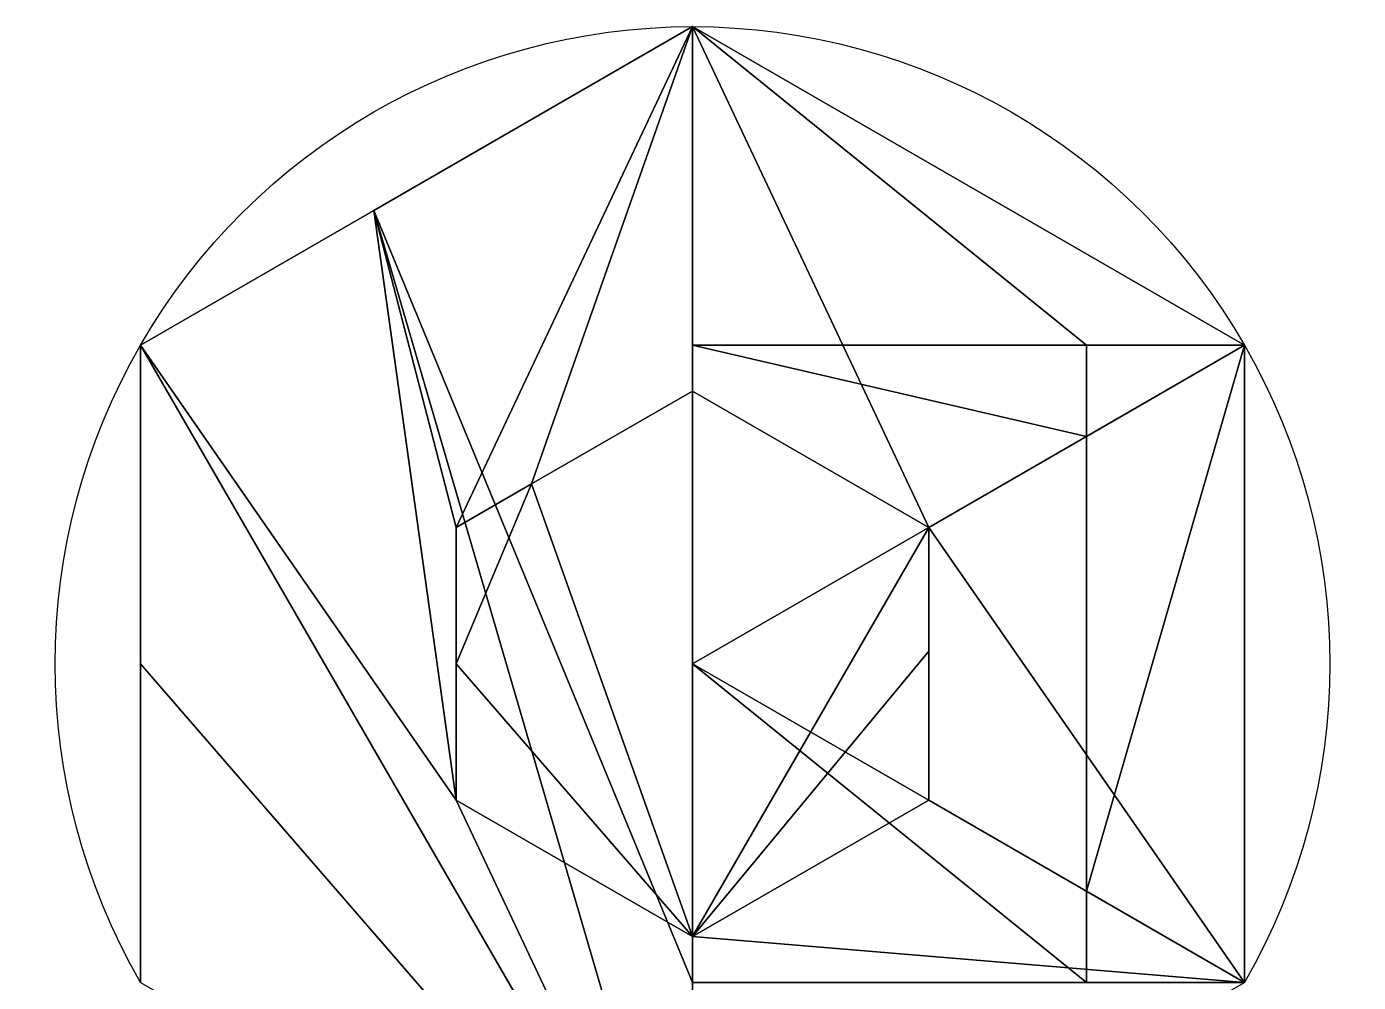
# Model space of a CAD drawing. Extents: x -1.04 to 1.04, y -1.51 to 1.
# Drawn here: x -1.045 to 1.045, y -0.5 to 1 of the extents above; entities that cross this region are included whole.
import ezdxf

# ---------------------------------------------------------------- set-up
doc = ezdxf.new("R2010")
doc.units = 0
doc.layers.get('0').update_dxf_attribs({"color": 13, "linetype": 'CONTINUOUS'})

msp = doc.modelspace()

# ---------------------------------------------------------------- linework, layer by layer
for p, q in [((0, 0.5, 1), (0, 1, 1)), ((0, 1, 1), (0, 1, 0.5)), ((-0.866, 0.5, 1), (-0.866, 0.5, 0.5)), ((0.618, 0.5, 1), (0, 0.5, 1)), ((0, 0.5, 1), (0, 0, 1)), ((0.618, 0.5, 0.95), (0, 0.5, 0.95)), ((0, 0.5, 0.95), (0, 0, 0.95)), ((0, 0.5, 1), (0, 0.5, 0.95)), ((0.618, 0.3568, 1), (0.618, 0.5, 1)), ((0.618, 0.3568, 0.95), (0.618, 0.5, 0.95)), ((0.618, 0.5, 1), (0.618, 0.5, 0.95)), ((0.866, 0.5, 1), (0.866, 0.5, 0.5)), ((0, 0.4281, 0.5), (-0.2524, 0.2824, 0.5)), ((0, 0.4281, 0.5), (0, 0.4281)), ((0.618, 0.3568, 0.95), (0, 0, 0.95)), ((0.618, 0.3568, 0.98), (0, 0, 0.98)), ((0.618, -0.3568, 1), (0.618, 0.3568, 1)), ((0.618, -0.3568, 0.98), (0.618, 0.3568, 0.98)), ((0.618, 0.3568, 1), (0.618, 0.3568, 0.98)), ((0.618, 0.3568, 0.98), (0.618, 0.3568, 0.95)), ((-0.2524, 0.2824, 0.5), (-0.3708, 0.2141, 0.5)), ((-0.2524, 0.2824, 0.5), (-0.2524, 0.2824)), ((-0.3708, 0.2141, 0.5), (-0.3708, 0.2141)), ((0.3708, 0.2141, 0.5), (0.3708, 0.2141)), ((-0.3708, 0, 0.5), (-0.3708, 0)), ((0, 0, 1), (0, -0.5, 1)), ((0, 0, 0.95), (0, -0.5, 0.95)), ((0, 0, 0.95), (0.618, -0.3568, 0.95)), ((0, 0, 0.98), (0.618, -0.3568, 0.98)), ((0, 0, 1), (0, 0, 0.98)), ((0, 0, 0.98), (0, 0, 0.95)), ((-0.3708, -0.2141, 0.5), (-0.3708, -0.2141)), ((0.3708, -0.2141, 0.5), (0.3708, -0.2141)), ((0.618, -0.5, 1), (0.618, -0.3568, 1)), ((0.618, -0.5, 0.95), (0.618, -0.3568, 0.95)), ((0.618, -0.3568, 1), (0.618, -0.3568, 0.98)), ((0.618, -0.3568, 0.98), (0.618, -0.3568, 0.95)), ((0, -0.4281, 0.5), (0, -0.4281)), ((0, -0.5, 1), (0.618, -0.5, 1)), ((0, -0.5, 1), (0, -1, 1)), ((0, -0.5, 0.95), (0.618, -0.5, 0.95)), ((0, -0.5, 1), (0, -0.5, 0.95)), ((0.618, -0.5, 1), (0.618, -0.5, 0.95))]:
    msp.add_line(p, q)
for points in [[(0, 0.4281, 0), (-0.2524, 0.2824, 0), (-0.3708, 0.2141, 0)], [(-0.3708, 0.2141, 0.5), (-0.3708, 0, 0.5), (-0.3708, -0.2141, 0.5), (0, -0.4281, 0.5), (0.3708, -0.2141, 0.5), (0.3708, 0.2141, 0.5), (0, 0.4281, 0.5)], [(0.3708, 0.2141, 0), (0, 0.4281, 0)], [(-0.3708, 0.2141, 0), (-0.3708, 0, 0), (-0.3708, -0.2141, 0)], [(0.3708, 0.02, 0), (0.3708, 0.2141, 0)], [(0.3708, -0.2141, 0), (0.3708, 0.02, 0)], [(-0.3708, -0.2141, 0), (0, -0.4281, 0), (0.3708, -0.2141, 0)]]:
    msp.add_polyline3d(points)
at = {"extrusion": (-1.4231e-16, -1.54468e-16, -1)}
for centre, start, end in [((0, 0, -1), 30, 90), ((0, 0, -0.5), 30, 90), ((0, 0, -1), 90, 150), ((0, 0, -0.5), 90, 150), ((0, 0, -1), 330, 30), ((0, 0, -0.5), 330, 30), ((0, 0, -1), 150, 210), ((0, 0, -0.5), 150, 210)]:
    msp.add_arc(centre, 1, start, end, dxfattribs=at)

# ---------------------------------------------------------------- meshes
mesh = msp.add_polyface()
corners = [(0, -1, 1), (-0.866, 0, 1), (-0.866, -0.5, 1), (-0.866, 0.5, 1), (-0.5, 0.7113, 1), (0, -0.5, 1), (0, 1, 1), (0, 0.5, 1), (0, 0, 1)]
mesh.append_faces([[corners[k] for k in face] for face in [(0, 1, 2), (7, 5, 8)]], dxfattribs={"vtx0": -1})
mesh.append_faces([[corners[k] for k in face] for face in [(1, 0, 3), (3, 0, 4), (4, 5, 6), (6, 5, 7)]], dxfattribs={"vtx0": -1, "vtx1": -1})
mesh.append_faces([[corners[k] for k in face] for face in [(4, 0, 5)]], dxfattribs={"vtx0": -1, "vtx2": -1})
mesh = msp.add_polyface()
corners = [(-0.3708, 0, 0.5), (-0.3708, 0.2141, 0.5), (-0.3708, -0.2141, 0.5), (0, -1, 0.5), (-0.866, 0, 0.5), (-0.866, -0.5, 0.5), (-0.866, 0.5, 0.5), (-0.5, 0.7113, 0.5), (0, -0.4281, 0.5), (0.866, -0.5, 0.5), (0.3708, -0.2141, 0.5), (0.3708, 0.2141, 0.5), (0, 1, 0.5), (-0.2524, 0.2824, 0.5), (0, 0.4281, 0.5), (0.866, 0.5, 0.5)]
mesh.append_faces([[corners[k] for k in face] for face in [(3, 4, 5)]], dxfattribs={"vtx0": -1})
mesh.append_faces([[corners[k] for k in face] for face in [(4, 3, 6), (6, 2, 7), (2, 3, 8), (8, 9, 10), (10, 9, 11), (7, 1, 12), (12, 11, 15), (15, 11, 9)]], dxfattribs={"vtx0": -1, "vtx1": -1})
mesh.append_faces([[corners[k] for k in face] for face in [(6, 3, 2), (1, 7, 2)]], dxfattribs={"vtx0": -1, "vtx1": -1, "vtx2": -1})
mesh.append_faces([[corners[k] for k in face] for face in [(8, 3, 9), (12, 1, 13), (12, 13, 14), (12, 14, 11)]], dxfattribs={"vtx0": -1, "vtx2": -1})
mesh.append_faces([[corners[k] for k in face] for face in [(0, 1, 2)]], dxfattribs={"vtx1": -1})
mesh = msp.add_polyface()
corners = [(-0.866, 0.5, 1), (-0.5, 0.7113, 0.5), (-0.866, 0.5, 0.5), (0, 1, 0.5), (0, 1, 1), (-0.5, 0.7113, 1)]
mesh.append_faces([[corners[k] for k in face] for face in [(0, 1, 2), (4, 0, 5)]], dxfattribs={"vtx0": -1})
mesh.append_faces([[corners[k] for k in face] for face in [(1, 0, 3), (3, 0, 4)]], dxfattribs={"vtx0": -1, "vtx1": -1})
mesh = msp.add_polyface()
corners = [(0.866, -0.5, 1), (0, -0.5, 1), (0, -1, 1), (0.618, -0.5, 1), (0.618, -0.3568, 1), (0.618, 0.5, 1), (0, 1, 1), (0, 0.5, 1), (0.866, 0.5, 1), (0.618, 0.3568, 1)]
mesh.append_faces([[corners[k] for k in face] for face in [(0, 1, 2), (5, 6, 7)]], dxfattribs={"vtx0": -1})
mesh.append_faces([[corners[k] for k in face] for face in [(1, 0, 3), (3, 0, 4), (6, 5, 8), (8, 4, 0)]], dxfattribs={"vtx0": -1, "vtx1": -1})
mesh.append_faces([[corners[k] for k in face] for face in [(8, 5, 9), (8, 9, 4)]], dxfattribs={"vtx0": -1, "vtx2": -1})
mesh = msp.add_polyface()
corners = [(0, 1, 1), (0.866, 0.5, 0.5), (0, 1, 0.5), (0.866, 0.5, 1)]
mesh.append_faces([[corners[k] for k in face] for face in [(0, 1, 2), (1, 0, 3)]], dxfattribs={"vtx0": -1})
mesh = msp.add_polyface()
corners = [(-0.866, 0, 1), (-0.866, -0.5, 0.5), (-0.866, -0.5, 1), (-0.866, 0, 0.5), (-0.866, 0.5, 0.5), (-0.866, 0.5, 1)]
mesh.append_faces([[corners[k] for k in face] for face in [(0, 1, 2), (4, 0, 5)]], dxfattribs={"vtx0": -1})
mesh.append_faces([[corners[k] for k in face] for face in [(1, 0, 3), (3, 0, 4)]], dxfattribs={"vtx0": -1, "vtx1": -1})
mesh = msp.add_polyface()
corners = [(0.618, 0.3568, 0.95), (0, 0.5, 0.95), (0, 0, 0.95), (0.618, 0.5, 0.95)]
mesh.append_faces([[corners[k] for k in face] for face in [(0, 1, 2), (1, 0, 3)]], dxfattribs={"vtx0": -1})
mesh = msp.add_polyface()
corners = [(0.618, 0.5, 1), (0, 0.5, 0.95), (0.618, 0.5, 0.95), (0, 0.5, 1)]
mesh.append_faces([[corners[k] for k in face] for face in [(0, 1, 2), (1, 0, 3)]], dxfattribs={"vtx0": -1})
mesh = msp.add_polyface()
corners = [(0, 0.5, 0.95), (0, 0, 0.98), (0, 0, 0.95), (0, 0, 1), (0, 0.5, 1)]
mesh.append_faces([[corners[k] for k in face] for face in [(0, 1, 2), (3, 0, 4)]], dxfattribs={"vtx0": -1})
mesh.append_faces([[corners[k] for k in face] for face in [(1, 0, 3)]], dxfattribs={"vtx0": -1, "vtx1": -1})
mesh = msp.add_polyface()
corners = [(0.618, 0.5, 1), (0.618, 0.3568, 0.98), (0.618, 0.3568, 1), (0.618, 0.3568, 0.95), (0.618, 0.5, 0.95)]
mesh.append_faces([[corners[k] for k in face] for face in [(0, 1, 2), (3, 0, 4)]], dxfattribs={"vtx0": -1})
mesh.append_faces([[corners[k] for k in face] for face in [(1, 0, 3)]], dxfattribs={"vtx0": -1, "vtx1": -1})
mesh = msp.add_polyface()
corners = [(0.866, 0.5, 0.5), (0.866, -0.5, 1), (0.866, -0.5, 0.5), (0.866, 0.5, 1)]
mesh.append_faces([[corners[k] for k in face] for face in [(0, 1, 2), (1, 0, 3)]], dxfattribs={"vtx0": -1})
mesh = msp.add_polyface()
corners = [(-0.2524, 0.2824), (-0.3708, 0), (-0.3708, 0.2141), (0, -0.4281), (-0.3708, -0.2141), (0, 0.4281), (0.3708, 0.2141), (0.3708, 0.02), (0.3708, -0.2141)]
mesh.append_faces([[corners[k] for k in face] for face in [(0, 1, 2), (1, 3, 4)]], dxfattribs={"vtx0": -1})
mesh.append_faces([[corners[k] for k in face] for face in [(3, 1, 0)]], dxfattribs={"vtx0": -1, "vtx1": -1, "vtx2": -1})
mesh.append_faces([[corners[k] for k in face] for face in [(3, 0, 5), (3, 5, 6), (3, 6, 7)]], dxfattribs={"vtx0": -1, "vtx2": -1})
mesh.append_faces([[corners[k] for k in face] for face in [(8, 3, 7)]], dxfattribs={"vtx1": -1})
mesh = msp.add_polyface()
corners = [(0, -0.4281, 0.5), (-0.3708, 0, 0.5), (-0.3708, -0.2141, 0.5), (-0.2524, 0.2824, 0.5), (0, 0.4281, 0.5), (0.3708, 0.2141, 0.5), (0.3708, -0.2141, 0.5), (-0.3708, 0.2141, 0.5)]
mesh.append_faces([[corners[k] for k in face] for face in [(0, 1, 2), (5, 0, 6)]], dxfattribs={"vtx0": -1})
mesh.append_faces([[corners[k] for k in face] for face in [(3, 0, 4), (4, 0, 5)]], dxfattribs={"vtx0": -1, "vtx1": -1})
mesh.append_faces([[corners[k] for k in face] for face in [(1, 0, 3)]], dxfattribs={"vtx0": -1, "vtx1": -1, "vtx2": -1})
mesh.append_faces([[corners[k] for k in face] for face in [(3, 7, 1)]], dxfattribs={"vtx2": -1})
mesh = msp.add_polyface()
corners = [(-0.2524, 0.2824), (0, 0.4281, 0.5), (0, 0.4281), (-0.2524, 0.2824, 0.5)]
mesh.append_faces([[corners[k] for k in face] for face in [(0, 1, 2), (1, 0, 3)]], dxfattribs={"vtx0": -1})
mesh = msp.add_polyface()
corners = [(0, 0.4281), (0.3708, 0.2141, 0.5), (0.3708, 0.2141), (0, 0.4281, 0.5)]
mesh.append_faces([[corners[k] for k in face] for face in [(0, 1, 2), (1, 0, 3)]], dxfattribs={"vtx0": -1})
mesh = msp.add_polyface()
corners = [(0, 0, 0.98), (0.618, 0.3568, 0.95), (0, 0, 0.95), (0.618, 0.3568, 0.98)]
mesh.append_faces([[corners[k] for k in face] for face in [(0, 1, 2), (1, 0, 3)]], dxfattribs={"vtx0": -1})
mesh = msp.add_polyface()
corners = [(0.618, -0.3568, 0.98), (0.618, 0.3568, 0.98), (0, 0, 0.98)]
mesh.append_faces([[corners[k] for k in face] for face in [(0, 1, 2)]])
mesh = msp.add_polyface()
corners = [(0.618, 0.3568, 1), (0.618, -0.3568, 0.98), (0.618, -0.3568, 1), (0.618, 0.3568, 0.98)]
mesh.append_faces([[corners[k] for k in face] for face in [(0, 1, 2), (1, 0, 3)]], dxfattribs={"vtx0": -1})
mesh = msp.add_polyface()
corners = [(-0.3708, 0.2141), (-0.2524, 0.2824, 0.5), (-0.2524, 0.2824), (-0.3708, 0.2141, 0.5)]
mesh.append_faces([[corners[k] for k in face] for face in [(0, 1, 2), (1, 0, 3)]], dxfattribs={"vtx0": -1})
mesh = msp.add_polyface()
corners = [(-0.3708, 0.2141, 0.5), (-0.3708, 0), (-0.3708, 0, 0.5), (-0.3708, 0.2141)]
mesh.append_faces([[corners[k] for k in face] for face in [(0, 1, 2), (1, 0, 3)]], dxfattribs={"vtx0": -1})
mesh = msp.add_polyface()
corners = [(0.3708, -0.2141), (0.3708, 0.2141, 0.5), (0.3708, -0.2141, 0.5), (0.3708, 0.02), (0.3708, 0.2141)]
mesh.append_faces([[corners[k] for k in face] for face in [(0, 1, 2), (1, 3, 4)]], dxfattribs={"vtx0": -1})
mesh.append_faces([[corners[k] for k in face] for face in [(1, 0, 3)]], dxfattribs={"vtx0": -1, "vtx2": -1})
mesh = msp.add_polyface()
corners = [(-0.3708, 0, 0.5), (-0.3708, -0.2141), (-0.3708, -0.2141, 0.5), (-0.3708, 0)]
mesh.append_faces([[corners[k] for k in face] for face in [(0, 1, 2), (1, 0, 3)]], dxfattribs={"vtx0": -1})
mesh = msp.add_polyface()
corners = [(0.618, -0.5, 0.95), (0, 0, 0.95), (0, -0.5, 0.95), (0.618, -0.3568, 0.95)]
mesh.append_faces([[corners[k] for k in face] for face in [(0, 1, 2), (1, 0, 3)]], dxfattribs={"vtx0": -1})
mesh = msp.add_polyface()
corners = [(0.618, -0.3568, 0.98), (0, 0, 0.95), (0.618, -0.3568, 0.95), (0, 0, 0.98)]
mesh.append_faces([[corners[k] for k in face] for face in [(0, 1, 2), (1, 0, 3)]], dxfattribs={"vtx0": -1})
mesh = msp.add_polyface()
corners = [(0, -0.5, 0.95), (0, 0, 1), (0, -0.5, 1), (0, 0, 0.95), (0, 0, 0.98)]
mesh.append_faces([[corners[k] for k in face] for face in [(0, 1, 2), (1, 3, 4)]], dxfattribs={"vtx0": -1})
mesh.append_faces([[corners[k] for k in face] for face in [(1, 0, 3)]], dxfattribs={"vtx0": -1, "vtx2": -1})
mesh = msp.add_polyface()
corners = [(0, -0.4281, 0.5), (-0.3708, -0.2141), (0, -0.4281), (-0.3708, -0.2141, 0.5)]
mesh.append_faces([[corners[k] for k in face] for face in [(0, 1, 2), (1, 0, 3)]], dxfattribs={"vtx0": -1})
mesh = msp.add_polyface()
corners = [(0.3708, -0.2141, 0.5), (0, -0.4281), (0.3708, -0.2141), (0, -0.4281, 0.5)]
mesh.append_faces([[corners[k] for k in face] for face in [(0, 1, 2), (1, 0, 3)]], dxfattribs={"vtx0": -1})
mesh = msp.add_polyface()
corners = [(0.618, -0.3568, 1), (0.618, -0.5, 0.95), (0.618, -0.5, 1), (0.618, -0.3568, 0.95), (0.618, -0.3568, 0.98)]
mesh.append_faces([[corners[k] for k in face] for face in [(0, 1, 2), (3, 0, 4)]], dxfattribs={"vtx0": -1})
mesh.append_faces([[corners[k] for k in face] for face in [(1, 0, 3)]], dxfattribs={"vtx0": -1, "vtx1": -1})
mesh = msp.add_polyface()
corners = [(0, -0.5, 1), (0.618, -0.5, 0.95), (0, -0.5, 0.95), (0.618, -0.5, 1)]
mesh.append_faces([[corners[k] for k in face] for face in [(0, 1, 2), (1, 0, 3)]], dxfattribs={"vtx0": -1})

doc.saveas('drawing.dxf')
